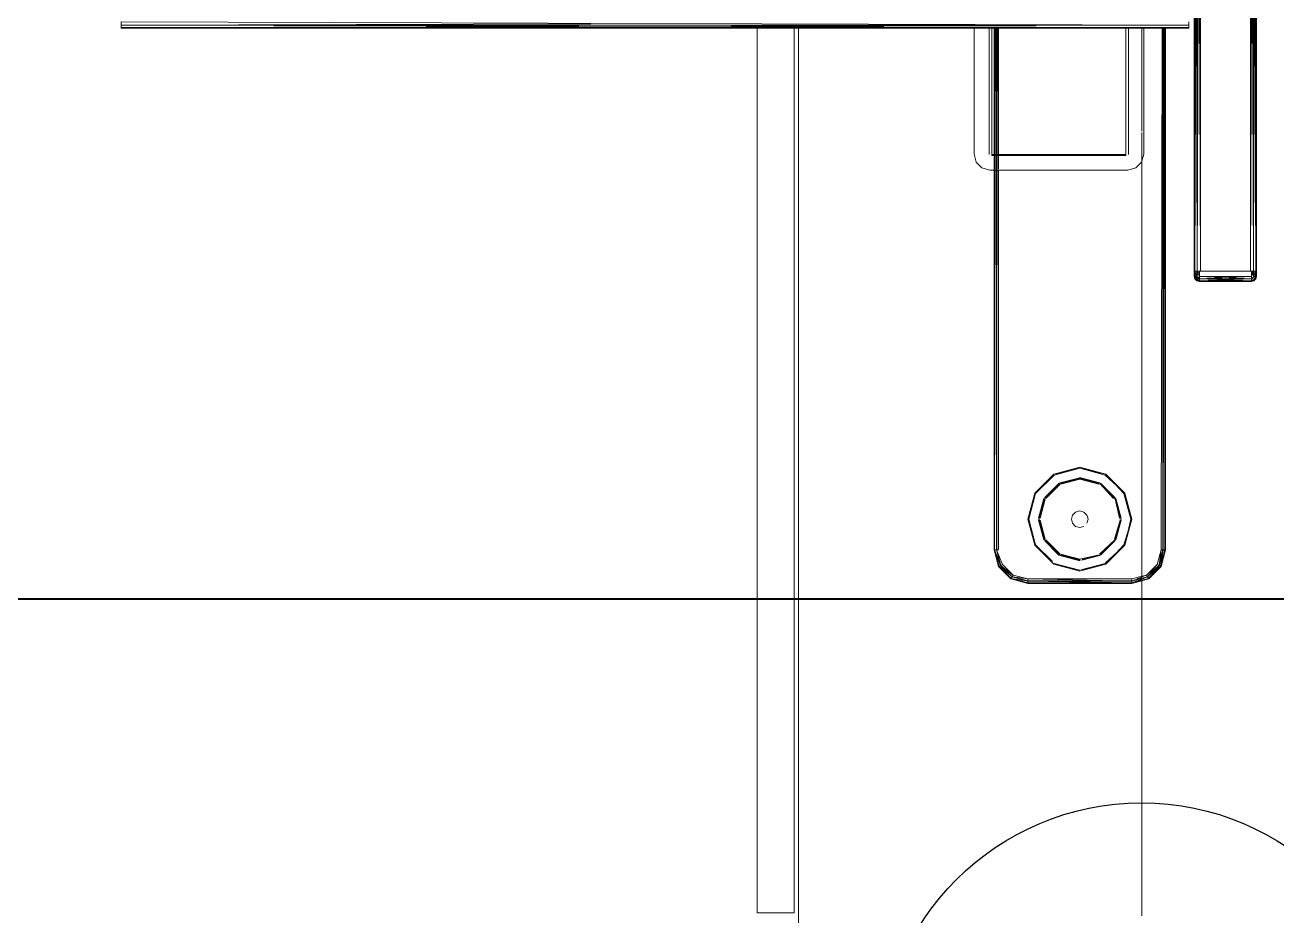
# Model space of a CAD drawing. Header units: inches. Extents: x 0 to 1536, y 72 to 1354.
# Drawn here: x 800.34 to 824.03, y 134.3 to 151.16 of the extents above; entities that cross this region are included whole.
import ezdxf

# ---------------------------------------------------------------- set-up
doc = ezdxf.new("R2010")
doc.units = ezdxf.units.IN
doc.header["$MEASUREMENT"] = 0
for name, color, linetype, lineweight in [('A-ANNO-NOTE', 131, 'Continuous', 9), ('G-IMPT', 8, 'Continuous', 9), ('I-FURN-PNLS', 30, 'Continuous', 9)]:
    doc.layers.add(name, color=color, linetype=linetype, lineweight=lineweight)

# ---------------------------------------------------------------- blocks, each defined once
blk = doc.blocks.new('WORKSTATION_1 - NCARB Leverage OPT A_dwg_3_YSYS92454-V41-Level XX  POWER _ SIGNAL')
at = {"layer": 'G-IMPT'}
for p, q in [((23.331, 9.644), (23.331, -5.711)), ((23.331, 9.644), (23.347, -5.711)), ((23.347, 9.644), (23.331, -5.711)), ((23.347, 9.644), (23.39, -5.711)), ((23.39, 9.644), (23.347, -5.711)), ((23.347, 9.644), (23.347, -5.711)), ((23.39, 9.644), (23.39, -5.711)), ((23.39, 9.644), (23.449, -5.711)), ((23.39, 9.644), (23.39, -5.711)), ((23.449, 9.644), (23.39, -5.711)), ((23.449, 9.644), (23.449, -5.711)), ((24.394, 9.644), (24.394, -5.711)), ((24.394, 9.644), (24.453, -5.711)), ((24.453, 9.644), (24.394, -5.711)), ((24.453, 9.644), (24.453, -5.711)), ((24.453, 9.644), (24.496, -5.711)), ((24.453, 9.644), (24.453, -5.711)), ((24.496, 9.644), (24.453, -5.711)), ((24.496, 9.644), (24.496, -5.711)), ((24.496, 9.644), (24.512, -5.711)), ((24.512, 9.644), (24.496, -5.711)), ((24.512, 9.644), (24.512, -5.711)), ((23.331, 0.063), (23.331, -5.711)), ((3.035, -0.996), (3.035, -1.056)), ((3.035, -0.996), (23.232, -1.056)), ((3.035, -1.056), (11.917, -1.03)), ((3.035, -1.056), (3.035, -1.099)), ((3.035, -1.099), (3.035, -1.056)), ((3.035, -1.056), (23.232, -1.056)), ((3.035, -1.099), (23.232, -1.056)), ((3.035, -1.056), (23.232, -1.099)), ((3.035, -1.056), (23.232, -1.056)), ((3.035, -1.115), (3.035, -1.099)), ((3.035, -1.115), (3.035, -1.099)), ((3.035, -1.099), (23.232, -1.099)), ((3.035, -1.115), (23.232, -1.099)), ((3.035, -1.099), (23.232, -1.099)), ((3.035, -1.099), (23.232, -1.115)), ((3.035, -1.115), (23.232, -1.115)), ((3.035, -1.115), (23.232, -1.115)), ((19.546, -1.115), (19.546, -3.503)), ((19.546, -1.115), (19.546, -3.503)), ((19.549, -3.503), (19.551, -1.115)), ((19.557, -1.115), (19.557, -3.503)), ((19.571, -1.115), (19.568, -3.503)), ((19.589, -1.115), (19.589, -3.503)), ((19.595, -1.115), (19.595, -3.503)), ((19.595, -1.115), (19.595, -3.503)), ((19.608, -1.115), (19.603, -3.503)), ((19.632, -3.503), (19.632, -1.115)), ((22.704, -10.98), (22.723, -1.115)), ((22.74, -10.98), (22.74, -1.115)), ((22.74, -1.115), (22.74, -10.98)), ((22.747, -1.115), (22.747, -10.98)), ((22.761, -1.115), (22.747, -10.98)), ((22.778, -1.115), (22.778, -10.98)), ((22.783, -1.115), (22.778, -10.98)), ((22.79, -1.115), (22.79, -10.98)), ((22.79, -10.98), (22.79, -1.115)), ((23.232, -0.996), (23.232, -1.056)), ((23.232, -0.996), (23.232, -1.056)), ((23.232, -1.099), (23.232, -1.056)), ((23.232, -1.056), (23.232, -1.099)), ((23.232, -1.115), (23.232, -1.099)), ((23.232, -1.115), (23.232, -1.099)), ((19.546, -3.523), (19.546, -3.789)), ((19.546, -3.523), (19.546, -3.789)), ((19.549, -3.789), (19.549, -3.523)), ((19.557, -3.523), (19.557, -3.788)), ((19.568, -3.523), (19.567, -3.787)), ((19.589, -3.523), (19.589, -3.784)), ((19.595, -3.523), (19.595, -3.784)), ((19.595, -3.523), (19.595, -3.784)), ((19.603, -3.523), (19.603, -3.783)), ((19.632, -3.779), (19.632, -3.523)), ((19.546, -3.798), (19.546, -10.98)), ((19.546, -3.798), (19.546, -10.98)), ((19.546, -10.98), (19.549, -3.798)), ((19.567, -3.798), (19.557, -10.98)), ((19.557, -3.798), (19.557, -10.98)), ((19.603, -3.798), (19.589, -10.98)), ((19.589, -3.798), (19.589, -10.98)), ((19.595, -3.798), (19.595, -10.98)), ((19.595, -3.798), (19.595, -10.98)), ((19.632, -10.98), (19.632, -3.798)), ((23.331, -5.711), (23.347, -5.711)), ((23.347, -5.711), (23.331, -5.711)), ((23.347, -5.711), (23.331, -5.711)), ((23.331, -5.809), (23.331, -5.711)), ((23.331, -5.809), (23.331, -5.711)), ((23.331, -5.711), (23.347, -5.711)), ((23.331, -5.809), (23.347, -5.711)), ((23.344, -5.809), (23.331, -5.711)), ((23.331, -5.809), (23.344, -5.858)), ((23.331, -5.809), (23.344, -5.858)), ((23.344, -5.858), (23.331, -5.809)), ((23.344, -5.809), (23.331, -5.809)), ((23.361, -5.859), (23.331, -5.809)), ((23.344, -5.809), (23.347, -5.711)), ((23.344, -5.809), (23.39, -5.711)), ((23.344, -5.809), (23.347, -5.711)), ((23.344, -5.809), (23.379, -5.859)), ((23.344, -5.858), (23.344, -5.809)), ((23.361, -5.859), (23.344, -5.809)), ((23.38, -5.809), (23.344, -5.809)), ((23.344, -5.858), (23.38, -5.894)), ((23.344, -5.858), (23.38, -5.894)), ((23.38, -5.894), (23.344, -5.858)), ((23.344, -5.858), (23.379, -5.859)), ((23.361, -5.859), (23.344, -5.858)), ((23.39, -5.711), (23.347, -5.711)), ((23.39, -5.711), (23.347, -5.711)), ((23.39, -5.711), (23.347, -5.711)), ((23.39, -5.711), (23.347, -5.711)), ((23.38, -5.809), (23.347, -5.711)), ((23.38, -5.809), (23.361, -5.859)), ((23.429, -5.858), (23.361, -5.859)), ((23.361, -5.859), (23.429, -5.894)), ((23.361, -5.859), (23.38, -5.894)), ((23.379, -5.859), (23.429, -5.809)), ((23.379, -5.859), (23.38, -5.809)), ((23.379, -5.859), (23.38, -5.894)), ((23.379, -5.859), (23.429, -5.894)), ((23.38, -5.809), (23.429, -5.711)), ((23.38, -5.809), (23.39, -5.711)), ((23.38, -5.809), (23.39, -5.711)), ((23.429, -5.858), (23.38, -5.809)), ((23.429, -5.907), (23.38, -5.894)), ((23.429, -5.907), (23.38, -5.894)), ((23.38, -5.894), (23.429, -5.894)), ((23.429, -5.894), (23.38, -5.894)), ((23.429, -5.907), (23.38, -5.894)), ((23.39, -5.711), (23.429, -5.711)), ((23.39, -5.711), (23.429, -5.711)), ((23.429, -5.809), (23.39, -5.711)), ((24.413, -5.711), (23.429, -5.711)), ((23.429, -5.809), (23.429, -5.711)), ((23.429, -5.809), (23.429, -5.711)), ((23.429, -5.809), (23.429, -5.858)), ((23.429, -5.858), (24.413, -5.809)), ((23.429, -5.809), (23.429, -5.858)), ((24.413, -5.858), (23.429, -5.809)), ((24.413, -5.809), (23.429, -5.809)), ((23.429, -5.858), (24.413, -5.858)), ((23.429, -5.858), (23.429, -5.894)), ((24.413, -5.858), (23.429, -5.894)), ((23.429, -5.858), (23.429, -5.894)), ((24.413, -5.894), (23.429, -5.858)), ((24.413, -5.858), (23.429, -5.858)), ((24.413, -5.894), (23.429, -5.894)), ((23.429, -5.907), (24.413, -5.894)), ((23.429, -5.907), (23.429, -5.894)), ((24.413, -5.894), (23.429, -5.894)), ((24.413, -5.907), (23.429, -5.894)), ((23.429, -5.907), (23.429, -5.894)), ((23.429, -5.907), (24.413, -5.907)), ((23.429, -5.907), (24.413, -5.907)), ((24.394, -5.711), (23.449, -5.711)), ((23.449, -5.711), (24.394, -5.711)), ((24.413, -5.711), (24.453, -5.711)), ((24.453, -5.711), (24.413, -5.711)), ((24.413, -5.809), (24.413, -5.711)), ((24.463, -5.809), (24.413, -5.711)), ((24.413, -5.809), (24.413, -5.711)), ((24.413, -5.809), (24.453, -5.711)), ((24.413, -5.858), (24.413, -5.809)), ((24.413, -5.858), (24.463, -5.809)), ((24.413, -5.858), (24.463, -5.809)), ((24.413, -5.809), (24.413, -5.858)), ((24.413, -5.894), (24.413, -5.858)), ((24.481, -5.859), (24.413, -5.858)), ((24.413, -5.858), (24.413, -5.894)), ((24.413, -5.858), (24.481, -5.859)), ((24.413, -5.894), (24.481, -5.859)), ((24.481, -5.859), (24.413, -5.894)), ((24.413, -5.907), (24.463, -5.894)), ((24.413, -5.907), (24.463, -5.894)), ((24.413, -5.907), (24.413, -5.894)), ((24.463, -5.894), (24.413, -5.894)), ((24.413, -5.894), (24.463, -5.894)), ((24.413, -5.907), (24.463, -5.894)), ((24.413, -5.907), (24.413, -5.894)), ((24.453, -5.711), (24.496, -5.711)), ((24.453, -5.711), (24.496, -5.711)), ((24.496, -5.711), (24.453, -5.711)), ((24.496, -5.711), (24.453, -5.711)), ((24.499, -5.809), (24.453, -5.711)), ((24.463, -5.809), (24.453, -5.711)), ((24.463, -5.809), (24.453, -5.711)), ((24.463, -5.809), (24.496, -5.711)), ((24.481, -5.859), (24.463, -5.809)), ((24.463, -5.809), (24.499, -5.809)), ((24.463, -5.809), (24.481, -5.859)), ((24.463, -5.894), (24.499, -5.858)), ((24.463, -5.894), (24.499, -5.858)), ((24.463, -5.894), (24.499, -5.858)), ((24.463, -5.894), (24.481, -5.859)), ((24.481, -5.859), (24.463, -5.894)), ((24.481, -5.859), (24.499, -5.809)), ((24.481, -5.859), (24.512, -5.809)), ((24.481, -5.859), (24.512, -5.809)), ((24.481, -5.859), (24.499, -5.809)), ((24.481, -5.859), (24.499, -5.858)), ((24.481, -5.859), (24.499, -5.858)), ((24.512, -5.711), (24.496, -5.711)), ((24.496, -5.711), (24.512, -5.711)), ((24.496, -5.711), (24.512, -5.711)), ((24.512, -5.711), (24.496, -5.711)), ((24.499, -5.809), (24.496, -5.711)), ((24.512, -5.809), (24.496, -5.711)), ((24.499, -5.809), (24.496, -5.711)), ((24.499, -5.809), (24.512, -5.711)), ((24.499, -5.858), (24.512, -5.809)), ((24.499, -5.858), (24.512, -5.809)), ((24.512, -5.809), (24.499, -5.809)), ((24.499, -5.858), (24.512, -5.809)), ((24.499, -5.809), (24.512, -5.809)), ((24.512, -5.809), (24.512, -5.711)), ((24.512, -5.809), (24.512, -5.711)), ((21.167, -9.417), (20.675, -9.549)), ((21.167, -9.417), (20.675, -9.549)), ((21.167, -9.417), (20.675, -9.549)), ((21.167, -9.42), (20.675, -9.549)), ((21.167, -9.42), (20.677, -9.551)), ((20.677, -9.551), (21.167, -9.437)), ((21.167, -9.417), (20.685, -9.566)), ((20.685, -9.566), (21.167, -9.437)), ((21.167, -9.417), (21.659, -9.549)), ((21.659, -9.549), (21.167, -9.417)), ((21.167, -9.417), (21.167, -9.42)), ((21.659, -9.549), (21.167, -9.417)), ((21.658, -9.551), (21.167, -9.417)), ((21.167, -9.437), (21.167, -9.417)), ((21.167, -9.42), (21.167, -9.437)), ((21.658, -9.551), (21.167, -9.42)), ((21.167, -9.42), (21.394, -9.489)), ((21.167, -9.437), (21.65, -9.566)), ((21.167, -9.437), (21.659, -9.549)), ((20.675, -9.549), (20.315, -9.909)), ((20.675, -9.549), (20.315, -9.909)), ((20.675, -9.549), (20.315, -9.909)), ((20.635, -9.593), (20.315, -9.909)), ((20.677, -9.551), (20.317, -9.911)), ((20.317, -9.911), (20.685, -9.566)), ((20.675, -9.549), (20.332, -9.919)), ((20.332, -9.919), (20.685, -9.566)), ((20.675, -9.549), (20.677, -9.551)), ((20.685, -9.566), (20.675, -9.549)), ((20.677, -9.551), (20.685, -9.566)), ((21.167, -9.618), (20.791, -9.715)), ((21.167, -9.618), (20.793, -9.719)), ((21.167, -9.63), (20.794, -9.719)), ((20.8, -9.728), (21.167, -9.63)), ((20.801, -9.729), (21.167, -9.646)), ((20.81, -9.742), (21.167, -9.646)), ((21.167, -9.614), (21.167, -9.618)), ((21.541, -9.718), (21.167, -9.614)), ((21.544, -9.715), (21.167, -9.614)), ((21.167, -9.63), (21.167, -9.618)), ((21.541, -9.719), (21.167, -9.618)), ((21.535, -9.728), (21.167, -9.618)), ((21.167, -9.646), (21.167, -9.63)), ((21.167, -9.63), (21.534, -9.728)), ((21.167, -9.63), (21.525, -9.741)), ((21.167, -9.646), (21.525, -9.742)), ((21.403, -9.491), (21.65, -9.566)), ((21.65, -9.566), (21.659, -9.549)), ((21.658, -9.551), (21.65, -9.566)), ((22.02, -9.909), (21.65, -9.566)), ((21.659, -9.549), (21.658, -9.551)), ((21.658, -9.551), (22.017, -9.911)), ((21.658, -9.551), (22.003, -9.919)), ((22.02, -9.909), (21.659, -9.549)), ((21.659, -9.549), (22.02, -9.909)), ((22.02, -9.909), (21.659, -9.549)), ((21.659, -9.549), (21.976, -9.869)), ((20.315, -9.909), (20.183, -10.402)), ((20.315, -9.909), (20.183, -10.402)), ((20.315, -9.909), (20.183, -10.402)), ((20.317, -9.911), (20.183, -10.402)), ((20.317, -9.911), (20.186, -10.402)), ((20.186, -10.402), (20.332, -9.919)), ((20.315, -9.909), (20.203, -10.402)), ((20.203, -10.402), (20.332, -9.919)), ((20.315, -9.909), (20.317, -9.911)), ((20.332, -9.919), (20.315, -9.909)), ((20.317, -9.911), (20.332, -9.919)), ((20.776, -9.723), (20.498, -9.995)), ((20.776, -9.723), (20.502, -9.997)), ((20.781, -9.733), (20.502, -9.997)), ((20.781, -9.733), (20.513, -10.002)), ((20.789, -9.747), (20.514, -10.002)), ((20.789, -9.747), (20.528, -10.009)), ((20.774, -9.72), (20.776, -9.723)), ((20.781, -9.733), (20.776, -9.723)), ((20.789, -9.747), (20.781, -9.733)), ((21.545, -9.747), (21.553, -9.733)), ((21.553, -9.733), (21.559, -9.723)), ((21.553, -9.733), (21.822, -10.002)), ((21.553, -9.733), (21.808, -10.008)), ((21.561, -9.72), (21.559, -9.723)), ((21.833, -9.997), (21.559, -9.723)), ((21.822, -10.002), (21.559, -9.723)), ((21.833, -9.997), (21.561, -9.72)), ((21.837, -9.995), (21.561, -9.72)), ((22.003, -9.919), (22.02, -9.909)), ((22.017, -9.911), (22.003, -9.919)), ((22.132, -10.402), (22.003, -9.919)), ((22.152, -10.402), (22.003, -9.919)), ((22.02, -9.909), (22.017, -9.911)), ((22.017, -9.911), (22.132, -10.402)), ((22.149, -10.402), (22.017, -9.911)), ((22.152, -10.402), (22.02, -9.909)), ((22.152, -10.402), (22.02, -9.909)), ((22.149, -10.402), (22.02, -9.909)), ((22.152, -10.402), (22.02, -9.909)), ((20.489, -10.01), (20.385, -10.384)), ((20.489, -10.01), (20.389, -10.384)), ((20.499, -10.016), (20.389, -10.384)), ((20.401, -10.383), (20.499, -10.016)), ((20.402, -10.383), (20.513, -10.024)), ((20.417, -10.381), (20.513, -10.024)), ((20.485, -10.008), (20.489, -10.01)), ((20.499, -10.016), (20.489, -10.01)), ((20.513, -10.024), (20.499, -10.016)), ((21.822, -10.024), (21.836, -10.016)), ((21.836, -10.016), (21.846, -10.01)), ((21.836, -10.016), (21.934, -10.383)), ((21.836, -10.016), (21.919, -10.381)), ((21.849, -10.008), (21.846, -10.01)), ((21.946, -10.384), (21.846, -10.01)), ((21.935, -10.383), (21.846, -10.01)), ((21.946, -10.384), (21.849, -10.008)), ((21.95, -10.384), (21.849, -10.008)), ((20.183, -10.402), (20.315, -10.894)), ((20.183, -10.402), (20.315, -10.894)), ((20.183, -10.402), (20.186, -10.402)), ((20.183, -10.402), (20.315, -10.894)), ((20.203, -10.402), (20.183, -10.402)), ((20.183, -10.402), (20.332, -10.884)), ((20.186, -10.402), (20.203, -10.402)), ((20.186, -10.402), (20.317, -10.892)), ((20.186, -10.402), (20.315, -10.894)), ((20.332, -10.884), (20.203, -10.402)), ((20.317, -10.892), (20.203, -10.402)), ((20.38, -10.402), (20.384, -10.402)), ((20.396, -10.402), (20.384, -10.402)), ((20.389, -10.419), (20.489, -10.793)), ((20.389, -10.419), (20.485, -10.795)), ((20.411, -10.402), (20.396, -10.402)), ((20.4, -10.42), (20.489, -10.793)), ((20.499, -10.787), (20.401, -10.42)), ((21.031, -10.323), (21.01, -10.402)), ((21.031, -10.323), (21.01, -10.402)), ((21.031, -10.323), (21.01, -10.402)), ((21.01, -10.402), (21.031, -10.48)), ((21.01, -10.402), (21.031, -10.48)), ((21.01, -10.402), (21.031, -10.48)), ((21.089, -10.266), (21.031, -10.323)), ((21.089, -10.266), (21.031, -10.323)), ((21.089, -10.266), (21.031, -10.323)), ((21.167, -10.244), (21.089, -10.266)), ((21.167, -10.244), (21.089, -10.266)), ((21.167, -10.244), (21.089, -10.266)), ((21.246, -10.266), (21.167, -10.244)), ((21.246, -10.266), (21.167, -10.244)), ((21.246, -10.266), (21.167, -10.244)), ((21.246, -10.266), (21.303, -10.323)), ((21.246, -10.266), (21.303, -10.323)), ((21.246, -10.266), (21.303, -10.323)), ((21.303, -10.48), (21.324, -10.402)), ((21.303, -10.48), (21.324, -10.402)), ((21.303, -10.48), (21.324, -10.402)), ((21.324, -10.402), (21.306, -10.332)), ((21.324, -10.402), (21.306, -10.332)), ((21.324, -10.402), (21.306, -10.332)), ((21.933, -10.42), (21.822, -10.78)), ((21.836, -10.787), (21.945, -10.419)), ((21.934, -10.42), (21.836, -10.787)), ((21.846, -10.793), (21.946, -10.419)), ((21.846, -10.793), (21.95, -10.419)), ((21.849, -10.795), (21.95, -10.419)), ((21.923, -10.402), (21.939, -10.402)), ((21.939, -10.402), (21.951, -10.402)), ((21.955, -10.402), (21.951, -10.402)), ((22.149, -10.402), (22.003, -10.884)), ((22.017, -10.892), (22.149, -10.402)), ((22.017, -10.892), (22.152, -10.402)), ((22.02, -10.894), (22.152, -10.402)), ((22.02, -10.894), (22.152, -10.402)), ((22.02, -10.894), (22.152, -10.402)), ((22.02, -10.894), (22.132, -10.402)), ((22.149, -10.402), (22.132, -10.402)), ((22.132, -10.402), (22.152, -10.402)), ((22.152, -10.402), (22.149, -10.402)), ((20.499, -10.787), (20.416, -10.422)), ((20.513, -10.78), (20.417, -10.422)), ((21.031, -10.48), (21.089, -10.538)), ((21.031, -10.48), (21.089, -10.538)), ((21.031, -10.48), (21.089, -10.538)), ((21.089, -10.538), (21.167, -10.559)), ((21.089, -10.538), (21.167, -10.559)), ((21.089, -10.538), (21.167, -10.559)), ((21.167, -10.559), (21.246, -10.538)), ((21.167, -10.559), (21.246, -10.538)), ((21.167, -10.559), (21.246, -10.538)), ((20.332, -10.884), (20.315, -10.894)), ((20.315, -10.894), (20.317, -10.892)), ((20.315, -10.894), (20.675, -11.254)), ((20.315, -10.894), (20.675, -11.254)), ((20.315, -10.894), (20.675, -11.254)), ((20.315, -10.894), (20.648, -11.203)), ((20.317, -10.892), (20.332, -10.884)), ((20.317, -10.892), (20.365, -10.94)), ((20.652, -11.204), (20.332, -10.884)), ((20.677, -11.252), (20.332, -10.884)), ((20.485, -10.795), (20.489, -10.793)), ((20.499, -10.787), (20.489, -10.793)), ((20.513, -10.78), (20.499, -10.787)), ((20.776, -11.08), (20.502, -10.806)), ((20.774, -11.083), (20.502, -10.806)), ((20.512, -10.801), (20.776, -11.08)), ((20.781, -11.07), (20.513, -10.801)), ((20.781, -11.07), (20.527, -10.795)), ((20.789, -11.056), (20.528, -10.794)), ((21.821, -10.801), (21.545, -11.056)), ((21.822, -10.801), (21.553, -11.07)), ((21.553, -11.07), (21.832, -10.806)), ((21.559, -11.08), (21.833, -10.806)), ((21.559, -11.08), (21.836, -10.808)), ((21.561, -11.083), (21.837, -10.808)), ((22.017, -10.892), (21.657, -11.23)), ((21.659, -11.254), (22.02, -10.894)), ((21.689, -11.222), (22.003, -10.884)), ((21.692, -11.222), (22.02, -10.894)), ((21.692, -11.222), (22.02, -10.894)), ((21.7, -11.21), (22.02, -10.894)), ((21.705, -11.204), (22.017, -10.892)), ((21.822, -10.78), (21.836, -10.787)), ((21.836, -10.787), (21.846, -10.793)), ((21.849, -10.795), (21.846, -10.793)), ((22.017, -10.892), (22.003, -10.884)), ((22.003, -10.884), (22.02, -10.894)), ((22.02, -10.894), (22.017, -10.892)), ((19.546, -10.98), (19.631, -11.299)), ((19.546, -10.98), (19.631, -11.299)), ((19.546, -10.98), (19.631, -11.299)), ((19.546, -10.98), (19.557, -10.98)), ((19.546, -10.98), (19.641, -11.293)), ((19.589, -10.98), (19.557, -10.98)), ((19.557, -10.98), (19.668, -11.278)), ((19.557, -10.98), (19.641, -11.293)), ((19.705, -11.256), (19.589, -10.98)), ((19.632, -10.98), (19.589, -10.98)), ((19.589, -10.98), (19.668, -11.278)), ((19.605, -11.02), (19.674, -11.275)), ((19.605, -11.02), (19.674, -11.275)), ((19.674, -11.275), (19.605, -11.02)), ((20.359, -10.934), (20.675, -11.254)), ((20.405, -10.98), (20.677, -11.252)), ((20.774, -11.083), (20.776, -11.08)), ((20.781, -11.07), (20.776, -11.08)), ((20.789, -11.056), (20.781, -11.07)), ((20.791, -11.088), (21.167, -11.189)), ((20.793, -11.085), (21.167, -11.185)), ((20.793, -11.085), (21.167, -11.189)), ((20.8, -11.075), (21.167, -11.185)), ((21.167, -11.173), (20.8, -11.075)), ((21.167, -11.173), (20.809, -11.062)), ((21.167, -11.157), (20.81, -11.062)), ((21.534, -11.074), (21.167, -11.157)), ((21.209, -11.174), (21.541, -11.085)), ((21.209, -11.174), (21.544, -11.088)), ((21.534, -11.075), (21.21, -11.162)), ((21.21, -11.163), (21.541, -11.084)), ((21.545, -11.056), (21.553, -11.07)), ((21.553, -11.07), (21.559, -11.08)), ((21.561, -11.083), (21.559, -11.08)), ((22.704, -10.98), (22.63, -11.256)), ((22.747, -10.98), (22.667, -11.278)), ((22.704, -10.98), (22.667, -11.278)), ((22.74, -10.98), (22.672, -11.235)), ((22.74, -10.98), (22.672, -11.235)), ((22.74, -10.98), (22.672, -11.235)), ((22.747, -10.98), (22.694, -11.293)), ((22.778, -10.98), (22.694, -11.293)), ((22.704, -11.299), (22.79, -10.98)), ((22.79, -10.98), (22.704, -11.299)), ((22.704, -11.299), (22.778, -10.98)), ((22.704, -11.299), (22.79, -10.98)), ((22.704, -10.98), (22.747, -10.98)), ((22.778, -10.98), (22.747, -10.98)), ((22.79, -10.98), (22.778, -10.98)), ((19.631, -11.299), (19.641, -11.293)), ((19.631, -11.299), (19.864, -11.533)), ((19.864, -11.533), (19.631, -11.299)), ((19.631, -11.299), (19.864, -11.533)), ((19.631, -11.299), (19.87, -11.523)), ((19.668, -11.278), (19.641, -11.293)), ((19.886, -11.495), (19.641, -11.293)), ((19.87, -11.523), (19.641, -11.293)), ((19.705, -11.256), (19.668, -11.278)), ((19.907, -11.458), (19.668, -11.278)), ((19.668, -11.278), (19.886, -11.495)), ((19.703, -11.304), (19.889, -11.49)), ((19.889, -11.49), (19.703, -11.304)), ((19.889, -11.49), (19.703, -11.304)), ((19.705, -11.256), (19.907, -11.458)), ((20.685, -11.237), (20.675, -11.254)), ((20.675, -11.254), (20.677, -11.252)), ((20.675, -11.254), (21.167, -11.386)), ((20.675, -11.254), (21.167, -11.386)), ((20.675, -11.254), (21.167, -11.386)), ((20.675, -11.254), (21.167, -11.366)), ((20.677, -11.252), (20.685, -11.237)), ((20.677, -11.252), (21.167, -11.383)), ((20.677, -11.252), (21.167, -11.386)), ((21.167, -11.366), (20.685, -11.237)), ((21.167, -11.383), (20.685, -11.237)), ((20.685, -11.237), (21.167, -11.366)), ((21.167, -11.157), (21.167, -11.173)), ((21.167, -11.173), (21.167, -11.185)), ((21.167, -11.189), (21.167, -11.185)), ((21.167, -11.383), (21.167, -11.366)), ((21.167, -11.366), (21.167, -11.386)), ((21.185, -11.38), (21.65, -11.237)), ((21.185, -11.378), (21.658, -11.252)), ((21.185, -11.381), (21.659, -11.254)), ((21.185, -11.381), (21.659, -11.254)), ((21.185, -11.381), (21.659, -11.254)), ((21.187, -11.361), (21.65, -11.237)), ((21.658, -11.252), (21.187, -11.362)), ((21.224, -11.368), (21.659, -11.254)), ((21.658, -11.252), (21.65, -11.237)), ((21.65, -11.237), (21.659, -11.254)), ((21.659, -11.254), (21.658, -11.252)), ((22.428, -11.458), (22.63, -11.256)), ((22.63, -11.256), (22.449, -11.495)), ((22.449, -11.495), (22.667, -11.278)), ((22.465, -11.523), (22.667, -11.278)), ((22.694, -11.293), (22.465, -11.523)), ((22.471, -11.533), (22.694, -11.293)), ((22.471, -11.533), (22.704, -11.299)), ((22.704, -11.299), (22.471, -11.533)), ((22.471, -11.533), (22.704, -11.299)), ((22.475, -11.461), (22.662, -11.275)), ((22.662, -11.275), (22.475, -11.461)), ((22.662, -11.275), (22.475, -11.461)), ((22.63, -11.256), (22.667, -11.278)), ((22.694, -11.293), (22.667, -11.278)), ((22.704, -11.299), (22.694, -11.293)), ((19.864, -11.533), (19.87, -11.523)), ((19.864, -11.533), (20.183, -11.618)), ((20.183, -11.618), (19.864, -11.533)), ((19.864, -11.533), (20.183, -11.618)), ((19.864, -11.533), (20.183, -11.607)), ((19.886, -11.495), (19.87, -11.523)), ((20.183, -11.575), (19.87, -11.523)), ((19.87, -11.523), (20.183, -11.607)), ((19.907, -11.458), (19.886, -11.495)), ((20.183, -11.532), (19.886, -11.495)), ((19.886, -11.495), (20.183, -11.575)), ((19.907, -11.458), (20.183, -11.532)), ((19.929, -11.501), (20.183, -11.569)), ((20.183, -11.569), (19.929, -11.501)), ((20.183, -11.569), (19.929, -11.501)), ((20.183, -11.532), (22.152, -11.532)), ((20.183, -11.532), (20.183, -11.575)), ((20.183, -11.532), (22.152, -11.575)), ((20.183, -11.569), (22.152, -11.569)), ((20.183, -11.569), (22.152, -11.569)), ((20.183, -11.575), (20.183, -11.607)), ((20.183, -11.575), (22.152, -11.607)), ((20.183, -11.575), (22.152, -11.575)), ((21.167, -11.386), (21.167, -11.383)), ((22.152, -11.532), (22.343, -11.481)), ((22.343, -11.494), (22.152, -11.575)), ((22.343, -11.524), (22.152, -11.575)), ((22.152, -11.532), (22.152, -11.575)), ((22.152, -11.607), (22.343, -11.535)), ((22.343, -11.555), (22.152, -11.607)), ((22.152, -11.618), (22.343, -11.56)), ((22.152, -11.618), (22.343, -11.567)), ((22.152, -11.618), (22.343, -11.567)), ((22.152, -11.618), (22.343, -11.567)), ((22.152, -11.607), (22.152, -11.575)), ((22.192, -11.558), (22.343, -11.518)), ((22.192, -11.558), (22.343, -11.518)), ((22.343, -11.518), (22.192, -11.558)), ((22.428, -11.458), (22.343, -11.494)), ((22.343, -11.481), (22.428, -11.458)), ((22.343, -11.518), (22.446, -11.49)), ((22.343, -11.518), (22.446, -11.49)), ((22.446, -11.49), (22.343, -11.518)), ((22.449, -11.495), (22.343, -11.524)), ((22.343, -11.535), (22.449, -11.495)), ((22.465, -11.523), (22.343, -11.555)), ((22.343, -11.56), (22.465, -11.523)), ((22.343, -11.567), (22.471, -11.533)), ((22.343, -11.567), (22.471, -11.533)), ((22.343, -11.567), (22.471, -11.533)), ((22.428, -11.458), (22.449, -11.495)), ((22.465, -11.523), (22.449, -11.495)), ((22.471, -11.533), (22.465, -11.523)), ((20.183, -11.618), (20.183, -11.607)), ((22.152, -11.618), (20.183, -11.607)), ((20.183, -11.607), (22.152, -11.607)), ((20.183, -11.618), (22.152, -11.618)), ((20.183, -11.618), (22.152, -11.618)), ((22.152, -11.618), (22.152, -11.607))]:
    blk.add_line(p, q, dxfattribs=at)
blk = doc.blocks.new('WORKSTATION_1 - NCARB Leverage OPT A_dwg_3_UGHS1672R-V46-Level XX  POWER _ SIGNAL')
at = {"layer": 'G-IMPT'}
for p, q in [((17.667, 6.533), (15.282, 6.533)), ((17.667, 6.533), (15.282, 6.533)), ((15.282, 6.5), (17.233, 6.5)), ((15.282, 6.5), (17.233, 6.5)), ((17.254, 6.5), (17.79, 6.5)), ((17.254, 6.5), (17.79, 6.5)), ((17.817, 6.493), (17.667, 6.533)), ((17.817, 6.493), (17.667, 6.533)), ((17.817, 6.493), (17.667, 6.533)), ((17.79, 6.5), (26.071, 6.5)), ((17.79, 6.5), (26.071, 6.5)), ((17.926, 6.383), (17.817, 6.493)), ((17.926, 6.383), (17.817, 6.493)), ((17.926, 6.383), (17.817, 6.493)), ((26.088, 6.5), (32.076, 6.5)), ((26.088, 6.5), (32.076, 6.5)), ((15.282, 6.248), (17.67, 6.248)), ((17.67, 6.248), (15.282, 6.248)), ((15.282, 6.198), (17.671, 6.198)), ((15.282, 6.198), (17.671, 6.198)), ((17.671, 6.198), (17.671, 3.659)), ((17.671, 6.198), (17.671, 3.659)), ((17.691, 6.201), (17.691, 3.657)), ((17.691, 3.657), (17.691, 6.201)), ((17.966, 6.234), (17.926, 6.383)), ((17.966, 6.234), (17.926, 6.383)), ((17.966, 6.234), (17.926, 6.383)), ((17.966, 3.624), (17.966, 6.234)), ((17.966, 3.624), (17.966, 6.234)), ((15.282, 3.659), (17.671, 3.659)), ((15.282, 3.659), (17.671, 3.659)), ((15.282, 3.61), (17.67, 3.61)), ((15.282, 3.61), (17.67, 3.61)), ((17.926, 3.474), (17.966, 3.624)), ((17.926, 3.474), (17.966, 3.624)), ((17.926, 3.474), (17.966, 3.624)), ((15.282, 3.324), (17.667, 3.324)), ((15.282, 3.324), (17.667, 3.324)), ((17.667, 3.324), (17.817, 3.364)), ((17.667, 3.324), (17.817, 3.364)), ((17.667, 3.324), (17.817, 3.364)), ((17.817, 3.364), (17.926, 3.474)), ((17.817, 3.364), (17.926, 3.474)), ((17.817, 3.364), (17.926, 3.474)), ((15.282, 0), (26.071, 0)), ((15.282, 0), (26.071, 0)), ((26.088, 0), (71.882, 0)), ((26.088, 0), (71.882, 0)), ((26.071, -0.079), (15.282, -0.079)), ((26.071, -0.079), (15.282, -0.079)), ((32.017, -0.079), (26.088, -0.079)), ((32.017, -0.079), (26.088, -0.079)), ((32.017, -0.079), (32.017, -0.78)), ((32.017, -0.079), (32.017, -0.78)), ((26.071, -0.78), (15.282, -0.78)), ((26.071, -0.78), (15.282, -0.78)), ((32.017, -0.78), (26.088, -0.78)), ((32.017, -0.78), (26.088, -0.78))]:
    blk.add_line(p, q, dxfattribs=at)
blk = doc.blocks.new('WORKSTATION_1 - Layout - Option A-V47-Level XX  POWER _ SIGNAL')
at = {"layer": 'I-FURN-PNLS'}
for p, q in [((17.5, -40.303), (17.5, -39.602)), ((17.5, -46.291), (17.5, -40.303)), ((18.28, -40.362), (17.579, -40.362)), ((17.579, -40.362), (17.579, -46.291)), ((18.28, -46.291), (18.28, -40.362)), ((58.856, -46.291), (1.5, -46.291)), ((1.5, -46.291), (58.856, -46.291)), ((59.06, -46.308), (5.06, -46.308)), ((17.5, -57.096), (17.5, -46.308)), ((17.579, -46.308), (17.579, -57.096)), ((18.28, -57.096), (18.28, -46.308))]:
    blk.add_line(p, q, dxfattribs=at)
for name, p, rotation in [('WORKSTATION_1 - NCARB Leverage OPT A_dwg_3_UGHS1672R-V46-Level XX  POWER _ SIGNAL', (17.5, -72.379), 89.99999999999999), ('WORKSTATION_1 - NCARB Leverage OPT A_dwg_3_YSYS92454-V41-Level XX  POWER _ SIGNAL', (33.343, -58.211), 180)]:
    blk.add_blockref(name, p, dxfattribs=dict(rotation=rotation))

msp = doc.modelspace()

# ---------------------------------------------------------------- linework, layer by layer
at = {"layer": 'A-ANNO-NOTE', "lineweight": 30}
msp.add_circle((821.464, 131.493), 4.95, dxfattribs=at)

# ---------------------------------------------------------------- block references
at = {"layer": 'I-FURN-PNLS', "rotation": 180}
msp.add_blockref('WORKSTATION_1 - Layout - Option A-V47-Level XX  POWER _ SIGNAL', (832.471, 94), dxfattribs=at)

doc.saveas('drawing.dxf')
